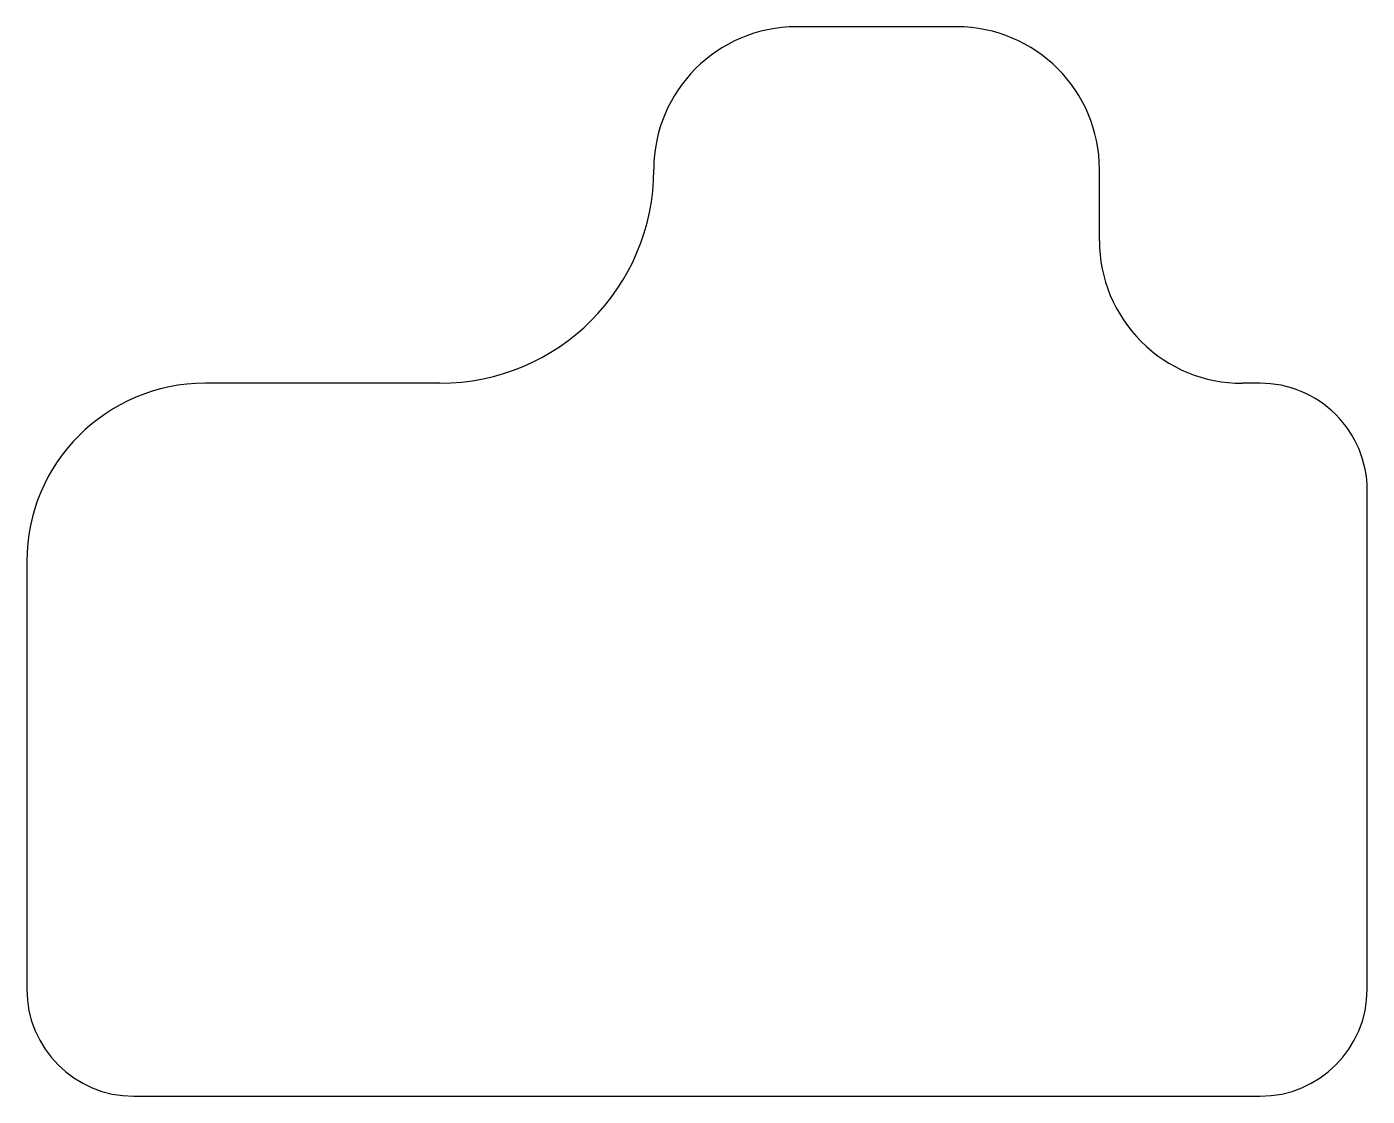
# Model space of a CAD drawing. Header units: millimetres. Extents: x -35.2 to 40, y -15 to 45.
import ezdxf

# ---------------------------------------------------------------- set-up
doc = ezdxf.new("R2010")
doc.units = ezdxf.units.MM
doc.layers.get('0').update_dxf_attribs({"linetype": 'CONTINUOUS'})

msp = doc.modelspace()

# ---------------------------------------------------------------- linework, layer by layer
for p, q in [((17, 45), (8, 45)), ((25, 32.998), (25, 37)), ((-12, 25), (-25.176, 25)), ((34.013, 25), (33.013, 24.998)), ((40.024, -9), (40.024, 19)), ((-35.176, 15), (-35.176, -9)), ((-29.176, -15), (34.024, -15))]:
    msp.add_line(p, q)
for centre, radius, start, end in [((8, 37), 8, 90, 180), ((17, 37), 8, 0, 90), ((-12, 37), 12, -90, 0), ((33, 32.998), 8, 180, 270.09658), ((-25.176, 15), 10, 90, 180), ((34.024, 19), 6, 0, 90.09658), ((-29.176, -9), 6, 180, 270), ((34.024, -9), 6, -90, 0)]:
    msp.add_arc(centre, radius, start, end)

doc.saveas('drawing.dxf')
